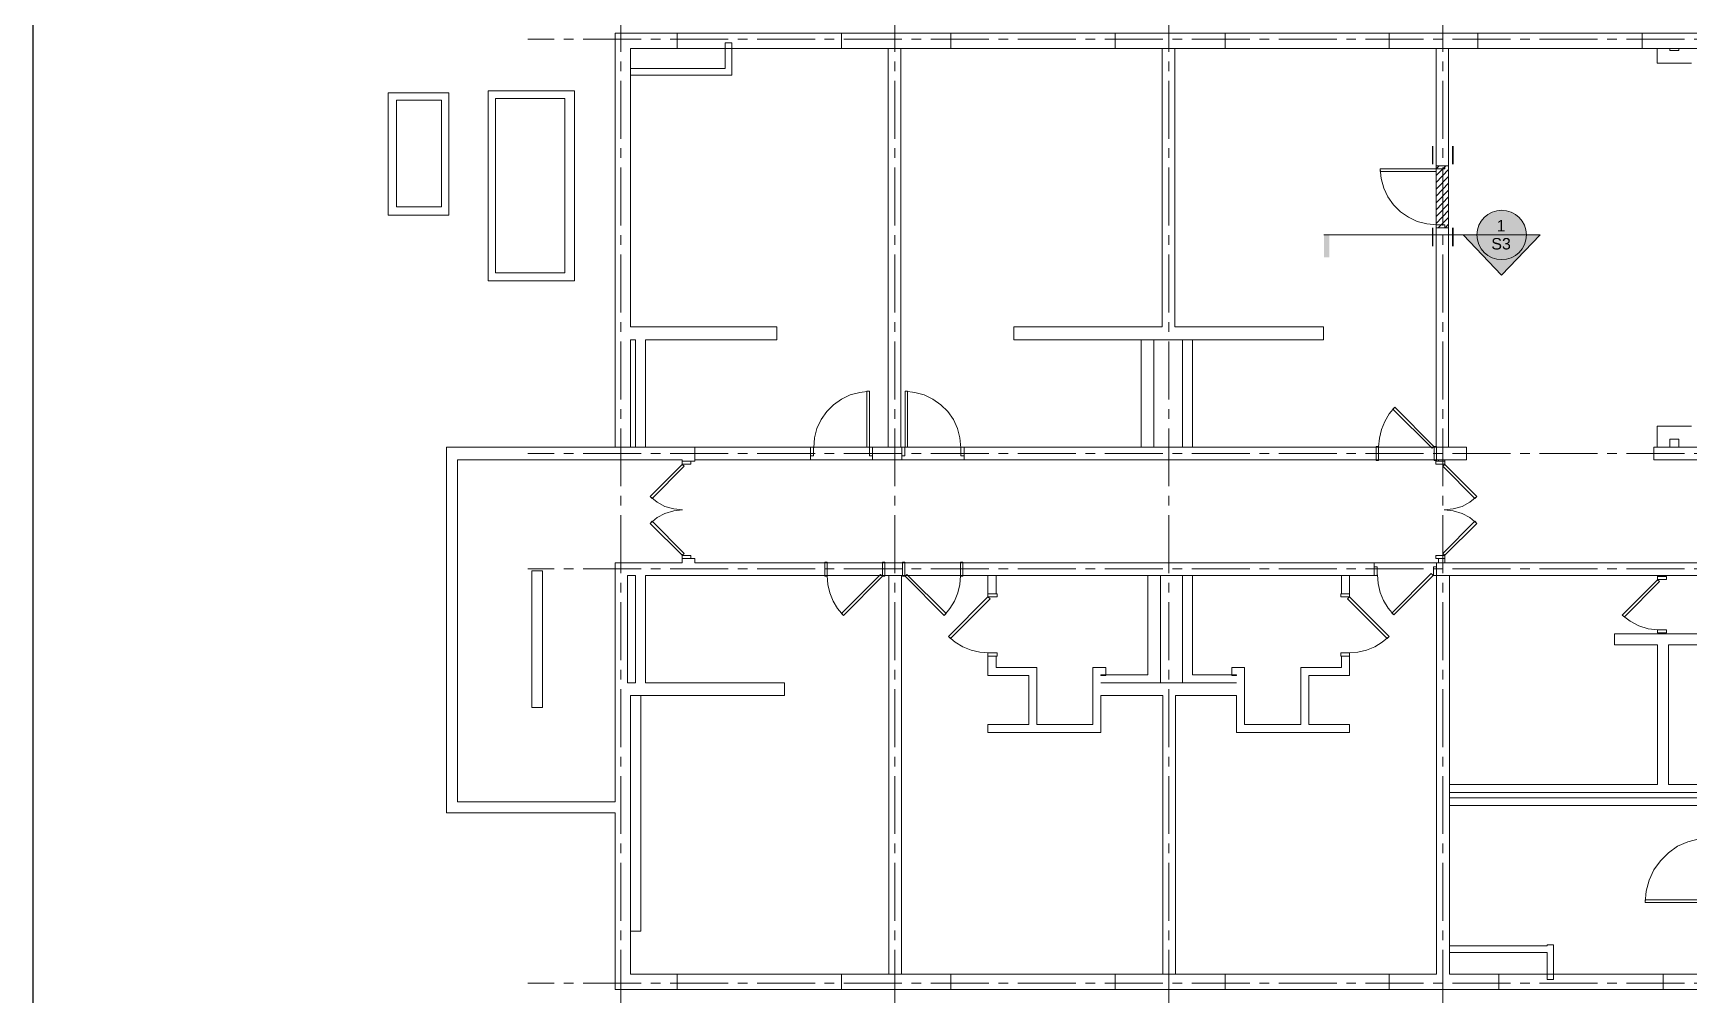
# Model space of a CAD drawing. Header units: inches. Extents: x 1159 to 5415, y 158 to 1829.
# Drawn here: x 3343 to 4415, y 741 to 1364 of the extents above; entities that cross this region are included whole.
import ezdxf
from ezdxf.enums import TextEntityAlignment as Align

# ---------------------------------------------------------------- set-up
doc = ezdxf.new("R2010")
doc.units = ezdxf.units.IN
doc.header["$MEASUREMENT"] = 0
doc.linetypes.add('CENTER2', pattern=[1.125, 0.75, -0.125, 0.125, -0.125])
for name, color, linetype, lineweight in [('STN-ANNO-TEXT', 3, 'Continuous', 20), ('STN-BACKGROUND', 8, 'Continuous', 9), ('STN-FRP', 5, 'Continuous', 20), ('STN-GRID-ID', 6, 'Continuous', 20), ('STN-GRID-LINE', 10, 'CENTER2', 13), ('STN-HATCH', 253, 'Continuous', 9)]:
    doc.layers.add(name, color=color, linetype=linetype, lineweight=lineweight)
doc.layers.add('STN-CONCRETE HATCH', color=253, linetype='Continuous', lineweight=9, transparency=0.75)
doc.layers.add('STN-VPORT', color=30, linetype='Continuous', plot=False)
doc.styles.add('DIMENSIONS', font='swiss.ttf')

# ---------------------------------------------------------------- blocks, each defined once
blk = doc.blocks.new('*U126')
at = {"layer": 'STN-VPORT'}
blk.add_lwpolyline([(3466.1, 2814.8), (5538.1, 2814.8), (5538.1, 1490.3), (3466.1, 1490.3)], close=True, dxfattribs=at)
blk = doc.blocks.new('A$C51f0ad66')
at = {"layer": 'STN-BACKGROUND'}
for p, q in [((13538, 13390), (12476, 13390)), ((4665, 8814), (4602, 8814)), ((-97, 6913), (-97, 2984)), ((1008, 7031), (1008, 6913)), ((3349, 6706), (406, 6706)), ((6833, 5190), (6164, 5190)), ((7755, 5190), (7755, 4254)), ((10249, 5190), (10249, 4254)), ((11841, 5190), (11172, 5190)), ((11972, 5431), (11972, 5059)), ((2688, 4940), (406, 4940)), ((11972, 5059), (11303, 5059)), ((157, 4729), (157, 152))]:
    blk.add_line(p, q, dxfattribs=at)
for points in [[(-97, 8814), (-97, 15621), (27106, 15621)], [(923, 15367), (923, 15621)], [(3624, 15621), (3624, 15367)], [(4602, 15367), (5423, 15367), (5423, 15621)], [(8124, 15621), (8124, 15367)], [(9102, 15367), (9927, 15367), (9927, 15621)], [(12624, 15621), (12624, 15367)], [(13602, 15367), (14080, 15367), (14080, 15621)], [(16781, 15621), (16781, 15367)], [(157, 15367), (157, 10791)], [(157, 15367), (923, 15367)], [(1714, 15041), (1714, 15460)], [(1825, 15460), (1714, 15460)], [(1825, 14931), (1825, 15460)], [(3624, 15367), (4394, 15367)], [(4394, 8814), (4394, 15367)], [(4602, 15367), (4602, 8814)], [(8124, 15367), (8894, 15367)], [(8894, 15367), (8894, 10791)], [(9102, 15367), (9102, 10791)], [(12624, 15367), (13394, 15367)], [(13394, 15367), (13394, 8814), (13403, 8814)], [(13602, 8814), (13602, 15367)], [(17026, 15367), (17026, 15126), (17594, 15126)], [(17238, 15367), (17238, 15337)], [(17238, 15337), (17382, 15337)], [(17382, 15367), (17382, 15337)], [(1714, 15041), (157, 15041)], [(157, 14931), (1825, 14931)], [(-3823, 14639), (-3823, 12628), (-2828, 12628)], [(-3823, 14639), (-2828, 14639), (-2828, 12628)], [(-3687, 14520), (-3687, 12763), (-2946, 12763), (-2946, 14520)], [(-3687, 14520), (-2946, 14520)], [(-762, 14673), (-2180, 14673)], [(-762, 14673), (-762, 11548), (-2180, 11548), (-2180, 14673)], [(-919, 11680), (-2062, 11680), (-2062, 14546), (-919, 14546)], [(-919, 11680), (-919, 14546)], [(13403, 12471), (13242, 12484), (13085, 12526), (12941, 12594), (12810, 12683), (12696, 12797), (12603, 12929), (12535, 13072), (12492, 13229), (12476, 13390), (12476, 13343), (13394, 13343)], [(13602, 13441), (13394, 13441)], [(13538, 13390), (13538, 13441)], [(13538, 12421), (13538, 12471), (13394, 12471)], [(13602, 12421), (13394, 12421)], [(2561, 10791), (157, 10791)], [(2561, 10791), (2561, 10579), (406, 10579)], [(8894, 10791), (6456, 10791), (6456, 10579)], [(9102, 10791), (11548, 10791), (11548, 10579)], [(241, 10579), (157, 10579)], [(157, 8814), (157, 10579)], [(241, 8814), (241, 10579)], [(406, 8814), (406, 10579)], [(8547, 10579), (8547, 8814)], [(8759, 10579), (8759, 8814)], [(9229, 8814), (9229, 10579)], [(9394, 10579), (9394, 8814)], [(3171, 8805), (3183, 8966), (3222, 9123), (3289, 9267), (3382, 9402), (3492, 9512), (3624, 9605), (3768, 9673), (3924, 9715), (4085, 9732), (4039, 9732), (4039, 8814), (4394, 8814)], [(4085, 9732), (4085, 8670), (4136, 8670)], [(5584, 8805), (5571, 8966), (5533, 9123), (5465, 9267), (5372, 9402), (5258, 9512), (5127, 9605), (4983, 9673), (4830, 9715), (4669, 9732), (4712, 9732), (4712, 8814), (4669, 8814), (4669, 9732)], [(12450, 8818), (12463, 8962), (12497, 9106), (12552, 9237), (12624, 9360), (12717, 9470), (12687, 9440), (13331, 8797), (13360, 8826), (12717, 9470)], [(17026, 9157), (17026, 8814)], [(17026, 9157), (17594, 9157)], [(-2866, 8814), (-2866, 2802), (-97, 2802)], [(1215, 8814), (1215, 8585), (1008, 8585)], [(3116, 8670), (3167, 8670), (3167, 8814), (1008, 8814)], [(1215, 8606), (3116, 8606), (3116, 8814)], [(4136, 8814), (4136, 8606), (4614, 8606)], [(4614, 8814), (4614, 8606)], [(4665, 8814), (4665, 8670), (4614, 8670)], [(5639, 8670), (5588, 8670), (5588, 8814), (5639, 8814)], [(5639, 8814), (5639, 8606), (12412, 8606)], [(13894, 8814), (13602, 8814)], [(13894, 8814), (13894, 8606)], [(16976, 8814), (16976, 8606), (18296, 8606), (18296, 8814)], [(17238, 8814), (17238, 8945)], [(17238, 8945), (17382, 8945)], [(17382, 8945), (17382, 8814)], [(-2684, 2984), (-2684, 8606)], [(1008, 8606), (-2684, 8606)], [(1012, 7785), (868, 7798), (724, 7840), (593, 7912), (478, 8005), (512, 7971), (1037, 8500), (1008, 8530), (478, 8005)], [(1151, 8585), (1151, 8534), (1008, 8534), (1008, 8606)], [(13538, 8585), (13390, 8585), (13390, 8534), (13538, 8534), (13538, 8606)], [(13403, 8606), (13436, 8606)], [(13436, 8606), (13436, 8585)], [(13530, 7785), (13678, 7798), (13822, 7840), (13949, 7912), (14063, 8005), (14033, 7971), (13504, 8500), (13538, 8530), (14063, 8005)], [(13538, 8606), (13894, 8606)], [(1012, 7781), (868, 7768), (724, 7726), (593, 7658), (478, 7561), (512, 7595), (1037, 7065), (1008, 7036), (478, 7561)], [(13530, 7781), (13678, 7768), (13822, 7726), (13949, 7658), (14063, 7561), (14033, 7595), (13504, 7065), (13538, 7036), (14063, 7561)], [(1008, 6913), (-97, 6913)], [(1151, 6981), (1151, 7031), (1008, 7031)], [(1008, 6981), (1215, 6981), (1215, 6913)], [(3349, 6913), (1215, 6913)], [(4627, 6913), (4339, 6913)], [(12378, 6706), (12378, 6913), (5618, 6913)], [(12378, 6849), (12429, 6849), (12429, 6706), (12378, 6706)], [(13403, 6706), (13352, 6706), (13352, 6849), (13403, 6849)], [(13538, 7031), (13390, 7031), (13390, 6981), (13538, 6981)], [(13403, 152), (13403, 6913)], [(13436, 6913), (13403, 6913)], [(13436, 6981), (13436, 6913)], [(13538, 6913), (13538, 7031)], [(18093, 6706), (18093, 6913), (13538, 6913)], [(-1465, 6782), (-1465, 4534)], [(-1465, 4534), (-1287, 4534), (-1287, 6782), (-1465, 6782)], [(110, 6706), (241, 6706)], [(110, 6706), (110, 4940)], [(241, 4940), (241, 6706)], [(406, 6706), (406, 4940)], [(3391, 6701), (3399, 6557), (3433, 6418), (3488, 6282), (3560, 6159), (3658, 6049), (3624, 6079), (4267, 6722), (4301, 6693), (3658, 6049)], [(4339, 6706), (4403, 6706)], [(4403, 152), (4403, 6706)], [(4610, 6706), (4610, 152)], [(4610, 6706), (4627, 6706)], [(5579, 6701), (5571, 6557), (5537, 6418), (5482, 6282), (5406, 6159), (5313, 6049), (5342, 6079), (4699, 6722), (4669, 6693), (5313, 6049)], [(6032, 6706), (6032, 6354), (6181, 6354), (6181, 6405), (6032, 6405)], [(6164, 6405), (6164, 6706)], [(8657, 6706), (8657, 5071)], [(8869, 4940), (8869, 6706)], [(9229, 6706), (9229, 4940)], [(9394, 6706), (9394, 5071)], [(11972, 6706), (11972, 6354), (11828, 6354), (11828, 6405), (11972, 6405)], [(11841, 6706), (11841, 6405)], [(12433, 6714), (12442, 6570), (12476, 6426), (12531, 6291), (12607, 6168), (12700, 6058), (12670, 6087), (13314, 6735), (13348, 6706), (12700, 6058)], [(17043, 5812), (16882, 5829), (16726, 5876), (16582, 5952), (16455, 6054), (16489, 6024), (17069, 6604), (17035, 6634), (16455, 6054)], [(17035, 6706), (17035, 6638), (17183, 6638), (17183, 6689), (17035, 6689)], [(17166, 6689), (17166, 6706)], [(6041, 5431), (5897, 5444), (5753, 5478), (5618, 5533), (5495, 5609), (5381, 5702), (5414, 5668), (6066, 6320), (6032, 6354), (5381, 5702)], [(11963, 5431), (12111, 5444), (12251, 5478), (12387, 5533), (12509, 5609), (12624, 5702), (12590, 5668), (11942, 6320), (11972, 6354), (12624, 5702)], [(17217, 5567), (18093, 5567), (18093, 5745), (16328, 5745), (16328, 5567), (17035, 5567)], [(17035, 3268), (17035, 5567)], [(17217, 5567), (17217, 3268)], [(6032, 5431), (6032, 5059), (6701, 5059)], [(6032, 5380), (6181, 5380), (6181, 5431), (6032, 5431)], [(6164, 5190), (6164, 5380)], [(6833, 4254), (6833, 5190)], [(7887, 5059), (7967, 5059), (7967, 5190), (7755, 5190)], [(10249, 5190), (10037, 5190), (10037, 5059), (10118, 5059)], [(11172, 4254), (11172, 5190)], [(11972, 5380), (11828, 5380), (11828, 5431), (11972, 5431)], [(11841, 5380), (11841, 5190)], [(110, 4940), (241, 4940)], [(2688, 4940), (2688, 4729), (157, 4729)], [(6701, 4254), (6701, 5059)], [(8657, 5071), (7887, 5071), (7887, 5059)], [(7887, 4940), (8657, 4940)], [(9229, 4940), (8869, 4940)], [(10118, 5071), (9394, 5071)], [(9394, 4940), (10118, 4940)], [(10118, 5071), (10118, 5059)], [(11303, 5059), (11303, 4254)], [(157, 855), (326, 855), (326, 4729)], [(6701, 4254), (6032, 4254), (6032, 4123), (7887, 4123), (7887, 4729)], [(7887, 4729), (8903, 4729)], [(8903, 4729), (8903, 152)], [(9114, 4729), (9114, 152)], [(10118, 4729), (9114, 4729)], [(10118, 4123), (10118, 4729)], [(6833, 4254), (7755, 4254)], [(10118, 4123), (11972, 4123), (11972, 4254), (11303, 4254)], [(11172, 4254), (10249, 4254)], [(17035, 3268), (13614, 3268)], [(17217, 3268), (18085, 3268)], [(13614, 3137), (17903, 3137), (17903, 3048), (13614, 3048)], [(-2684, 2984), (-97, 2984)], [(-97, 2802), (-97, -102), (18114, -102)], [(13614, 2921), (17903, 2921), (17903, 2430)], [(17898, 2388), (17716, 2375), (17534, 2328), (17365, 2252), (17213, 2146), (17081, 2015), (16976, 1863), (16895, 1693), (16849, 1515), (16832, 1329), (16832, 1372), (17890, 1372), (17890, 1329), (16832, 1329)], [(15219, 618), (13614, 618), (13614, 508), (15219, 508)], [(15219, 508), (15219, 63), (15325, 63), (15325, 635), (15219, 635), (15219, 618)], [(923, 152), (157, 152)], [(923, -102), (923, 152)], [(4403, 152), (3624, 152), (3624, -102)], [(5423, 152), (4610, 152)], [(5423, -102), (5423, 152)], [(8903, 152), (8124, 152), (8124, -102)], [(9927, 152), (9114, 152)], [(9927, -102), (9927, 152)], [(12624, 152), (12624, -102)], [(13403, 152), (12624, 152)], [(13614, 152), (17903, 152)], [(14427, -102), (14427, 152)], [(17128, 152), (17128, -102)]]:
    blk.add_lwpolyline(points, dxfattribs=at)
at = {"layer": 'STN-BACKGROUND', "ltscale": 2700.846166}
for points in [[(923, 15621), (26611, 15621)], [(923, 152), (12624, 152)], [(12624, -102), (923, -102)]]:
    blk.add_lwpolyline(points, dxfattribs=at)
at = {"layer": 'STN-BACKGROUND', "ltscale": 5600.657488}
blk.add_lwpolyline([(157, 15367), (26848, 15367)], dxfattribs=at)
at = {"layer": 'STN-BACKGROUND', "ltscale": 1198.02424}
blk.add_lwpolyline([(923, 15367), (18792, 15367)], dxfattribs=at)
at = {"layer": 'STN-BACKGROUND', "ltscale": 2154.750311}
blk.add_lwpolyline([(11548, 10579), (6456, 10579)], dxfattribs=at)
at = {"layer": 'STN-BACKGROUND', "ltscale": 2768.578985}
blk.add_lwpolyline([(-2866, 8814), (1008, 8814)], dxfattribs=at)
at = {"layer": 'STN-BACKGROUND', "ltscale": 3018.343756}
blk.add_lwpolyline([(13894, 8814), (1215, 8814)], dxfattribs=at)
at = {"layer": 'STN-BACKGROUND'}
for points in [[(12450, 8594), (12450, 8826), (12412, 8826), (12412, 8594)], [(13403, 8594), (13403, 8826), (13365, 8826), (13365, 8594)], [(3387, 6926), (3387, 6693), (3349, 6693), (3349, 6926)], [(4339, 6926), (4339, 6693), (4301, 6693), (4301, 6926)], [(4627, 6926), (4627, 6693), (4665, 6693), (4665, 6926)], [(5579, 6926), (5579, 6693), (5618, 6693), (5618, 6926)], [(17183, 5812), (17035, 5812), (17035, 5761), (17183, 5761)]]:
    blk.add_lwpolyline(points, close=True, dxfattribs=at)
at = {"layer": 'STN-BACKGROUND', "ltscale": 702.727999}
blk.add_lwpolyline([(16976, 8814), (18296, 8814)], dxfattribs=at)
at = {"layer": 'STN-BACKGROUND', "ltscale": 6773.28192}
blk.add_lwpolyline([(1215, 8606), (13894, 8606)], dxfattribs=at)
at = {"layer": 'STN-BACKGROUND', "ltscale": 6760.582016}
blk.add_lwpolyline([(18093, 6913), (1215, 6913)], dxfattribs=at)
at = {"layer": 'STN-BACKGROUND', "ltscale": 2493.414407}
blk.add_lwpolyline([(12378, 6706), (1215, 6706)], dxfattribs=at)
at = {"layer": 'STN-BACKGROUND', "ltscale": 3420.50737}
blk.add_lwpolyline([(18093, 6706), (13403, 6706)], dxfattribs=at)
at = {"layer": 'STN-BACKGROUND', "ltscale": 3437.440574}
blk.add_lwpolyline([(13614, 152), (13614, 6706)], dxfattribs=at)
at = {"layer": 'STN-BACKGROUND', "ltscale": 770.460818}
blk.add_lwpolyline([(10118, 4940), (7887, 4940)], dxfattribs=at)
at = {"layer": 'STN-BACKGROUND', "ltscale": 4292.567417}
blk.add_lwpolyline([(13403, 152), (157, 152)], dxfattribs=at)
at = {"layer": 'STN-CONCRETE HATCH'}
for points in [[(13394, 13390), (13445, 13441)], [(13394, 13280), (13555, 13441)], [(13394, 13166), (13602, 13377)], [(13394, 13056), (13602, 13263)], [(13394, 12941), (13602, 13153)], [(13394, 12831), (13602, 13039)], [(13394, 12717), (13602, 12929)], [(13394, 12607), (13602, 12814)], [(13394, 12492), (13602, 12704)], [(13432, 12421), (13602, 12590)], [(13547, 12421), (13602, 12480)]]:
    blk.add_lwpolyline(points, dxfattribs=at)
blk = doc.blocks.new('*U67')
at = {"layer": 'STN-FRP', "true_color": 0xfefefe}
h = blk.add_hatch(color=7, dxfattribs=at)
h.dxf.hatch_style = 1
edge = h.paths.add_edge_path()
edge.add_arc((11.44, 0), 3, 0, 360)
at = {"layer": 'STN-HATCH', "ltscale": 100}
blk.add_hatch(color=256, dxfattribs=at).paths.add_polyline_path([(8.44, 0), (6.76, 0), (11.44, -4.88), (16.12, 0), (14.44, 0, -1)])
at = {"layer": 'STN-HATCH'}
h = blk.add_hatch(color=256, dxfattribs=at)
h.dxf.hatch_style = 1
h.paths.add_polyline_path([(-10.12, -2.7), (-9.45, -2.7), (-9.45, 0), (-10.12, 0)])
at = {"layer": 'STN-GRID-ID'}
for q in [(-10.12, 0), (14.44, 0)]:
    blk.add_line((8.44, 0), q, dxfattribs=at)
blk.add_lwpolyline([(8.44, 0), (6.76, 0), (11.44, -4.88), (16.12, 0), (14.44, 0, -1)], format="xyb", close=True, dxfattribs=at)
blk.add_circle((11.44, 0), 3, dxfattribs=at)
at = {"layer": 'STN-ANNO-TEXT', "ltscale": 2, "style": 'DIMENSIONS'}
for tag, p in [('1', (11.37, 1.12)), ('S1', (11.37, -1.07))]:
    blk.add_attdef(tag, text='', height=1.39, dxfattribs=at).set_placement(p, align=Align.MIDDLE_CENTER)

msp = doc.modelspace()

# ---------------------------------------------------------------- linework, layer by layer
at = {"layer": 'STN-FRP', "const_width": 1}
for points in [[(4248.898, 1278.629), (4248.898, 1290.629)], [(4261.923, 1278.629), (4261.923, 1290.629)], [(4248.898, 1237.629), (4248.898, 1225.629)], [(4261.923, 1237.629), (4261.923, 1225.629)]]:
    msp.add_lwpolyline(points, dxfattribs=at)
at = {"layer": 'STN-GRID-LINE', "ltscale": 50}
for points in [[(3723.748, 620.301), (3723.748, 1454.255)], [(3900.913, 620.301), (3900.913, 1454.255)], [(4078.245, 620.301), (4078.245, 1454.255)], [(4255.411, 620.301), (4255.411, 1454.255)], [(4974.312, 1359.629), (3663.582, 1359.629)], [(4974.312, 1091.629), (3663.582, 1091.629)], [(4974.312, 1016.796), (3663.582, 1016.796)], [(4974.312, 748.633), (3663.582, 748.633)]]:
    msp.add_lwpolyline(points, dxfattribs=at)

# ---------------------------------------------------------------- block references
at = {"xscale": 5.333333333333333, "yscale": 5.333333333333333, "zscale": 5.333333333333333}
msp.add_blockref('*U67', (4232.539, 1233), dxfattribs=at).add_auto_attribs({'S1': 'S3', '1': '1'})
at = {"layer": 'STN-FRP', "xscale": 0.039370085923711, "yscale": 0.039370085923711, "zscale": 0.039370085923711}
msp.add_blockref('A$C51f0ad66', (3723.748, 748.633), dxfattribs=at)
at = {"layer": 'STN-VPORT'}
msp.add_blockref('*U126', (-122.68, -1166.806), dxfattribs=at)

doc.saveas('drawing.dxf')
